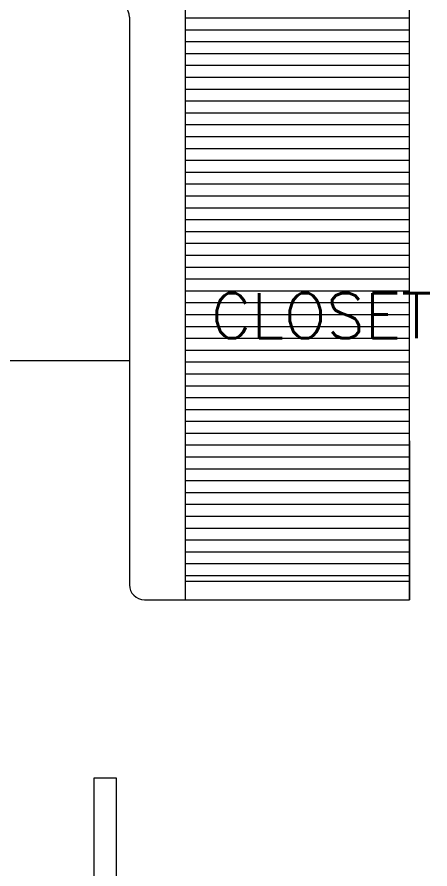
# Model space of a CAD drawing. Header units: metres. Extents: x 8 to 2416, y -346 to 476.
# Drawn here: x 44.201 to 45.306, y 50.433 to 52.713 of the extents above; entities that cross this region are included whole.
import ezdxf

# ---------------------------------------------------------------- set-up
doc = ezdxf.new("R2010")
doc.units = ezdxf.units.M
doc.linetypes.add('0', pattern=[0])
doc.layers.get('0').update_dxf_attribs({"color": 250, "linetype": '0', "lineweight": 20})
for name, color, linetype, lineweight in [('A-DOOR', 35, 'Continuous', 5), ('A-WALL', 250, 'Continuous', 20), ('baños', 140, 'Continuous', 0), ('closets', 253, 'Continuous', 0), ('textos', 7, 'Continuous', 0)]:
    doc.layers.add(name, color=color, linetype=linetype, lineweight=lineweight)
doc.styles.get("Standard").update_dxf_attribs({"font": 'arial.ttf', "height": 0.1875})

# ---------------------------------------------------------------- blocks, each defined once
blk = doc.blocks.new('PL BASE 1N NASAS 09')
at = {"layer": 'closets', "transparency": 33554687}
h = blk.add_hatch(dxfattribs=at)
h.set_pattern_fill('LINE', color=256, scale=0.01, angle=180)
h.set_pattern_definition([(180, (-441.877485, -2857.39924), (-4e-18, -0.03175), [])])
h.paths.add_polyline_path([(-105.7315, -35.4497), (-105.7315, -36.9997), (-105.1315, -36.9997), (-105.1315, -35.4497)])
at = {"layer": 'A-DOOR'}
blk.add_lwpolyline([(-105.9753, -37.5261), (-105.9165, -37.5261), (-105.9165, -38.6483), (-105.9753, -38.6483)], close=True, dxfattribs=at)
at = {"layer": 'A-WALL'}
for p, q in [((-105.731, -37.0497), (-105.731, -35.4497)), ((-105.881, -35.4906), (-105.881, -37.0097)), ((-105.841, -37.0497), (-105.731, -37.0497))]:
    blk.add_line(p, q, dxfattribs=at)
for centre, start, end in [((-105.921, -35.4906), 360, 90), ((-105.841, -37.0097), 180, 270)]:
    blk.add_arc(centre, 0.04, start, end, dxfattribs=at)
at = {"layer": 'baños'}
blk.add_line((-105.8815, -36.4102), (-107.6811, -36.4102), dxfattribs=at)
at = {"layer": 'closets', "transparency": 33554687}
for p, q in [((-105.131, -37.0497), (-105.131, -35.4497)), ((-105.131, -36.6247), (-105.131, -37.0497)), ((-105.7315, -36.9997), (-105.131, -36.9997)), ((-105.7315, -37.0497), (-105.131, -37.0497))]:
    blk.add_line(p, q, dxfattribs=at)
at = {"layer": 'textos', "insert": (-103.6641, -36.3498), "char_height": 0.15, "width": 3.405477, "attachment_point": 9}
blk.add_mtext('\\pxqc;{\\Fromans|c0;\\H0.8x;CLOSET\\H1.25x; }', dxfattribs=at)
blk = doc.blocks.new('PL MUEBLES 1N NASAS 09')
at = {"layer": 'baños'}
blk.add_blockref('PL BASE 1N NASAS 09', (162.2615, 88.2033), dxfattribs=at)

msp = doc.modelspace()

# ---------------------------------------------------------------- block references
msp.add_blockref('PL MUEBLES 1N NASAS 09', (-11.8789, 0))

doc.saveas('drawing.dxf')
